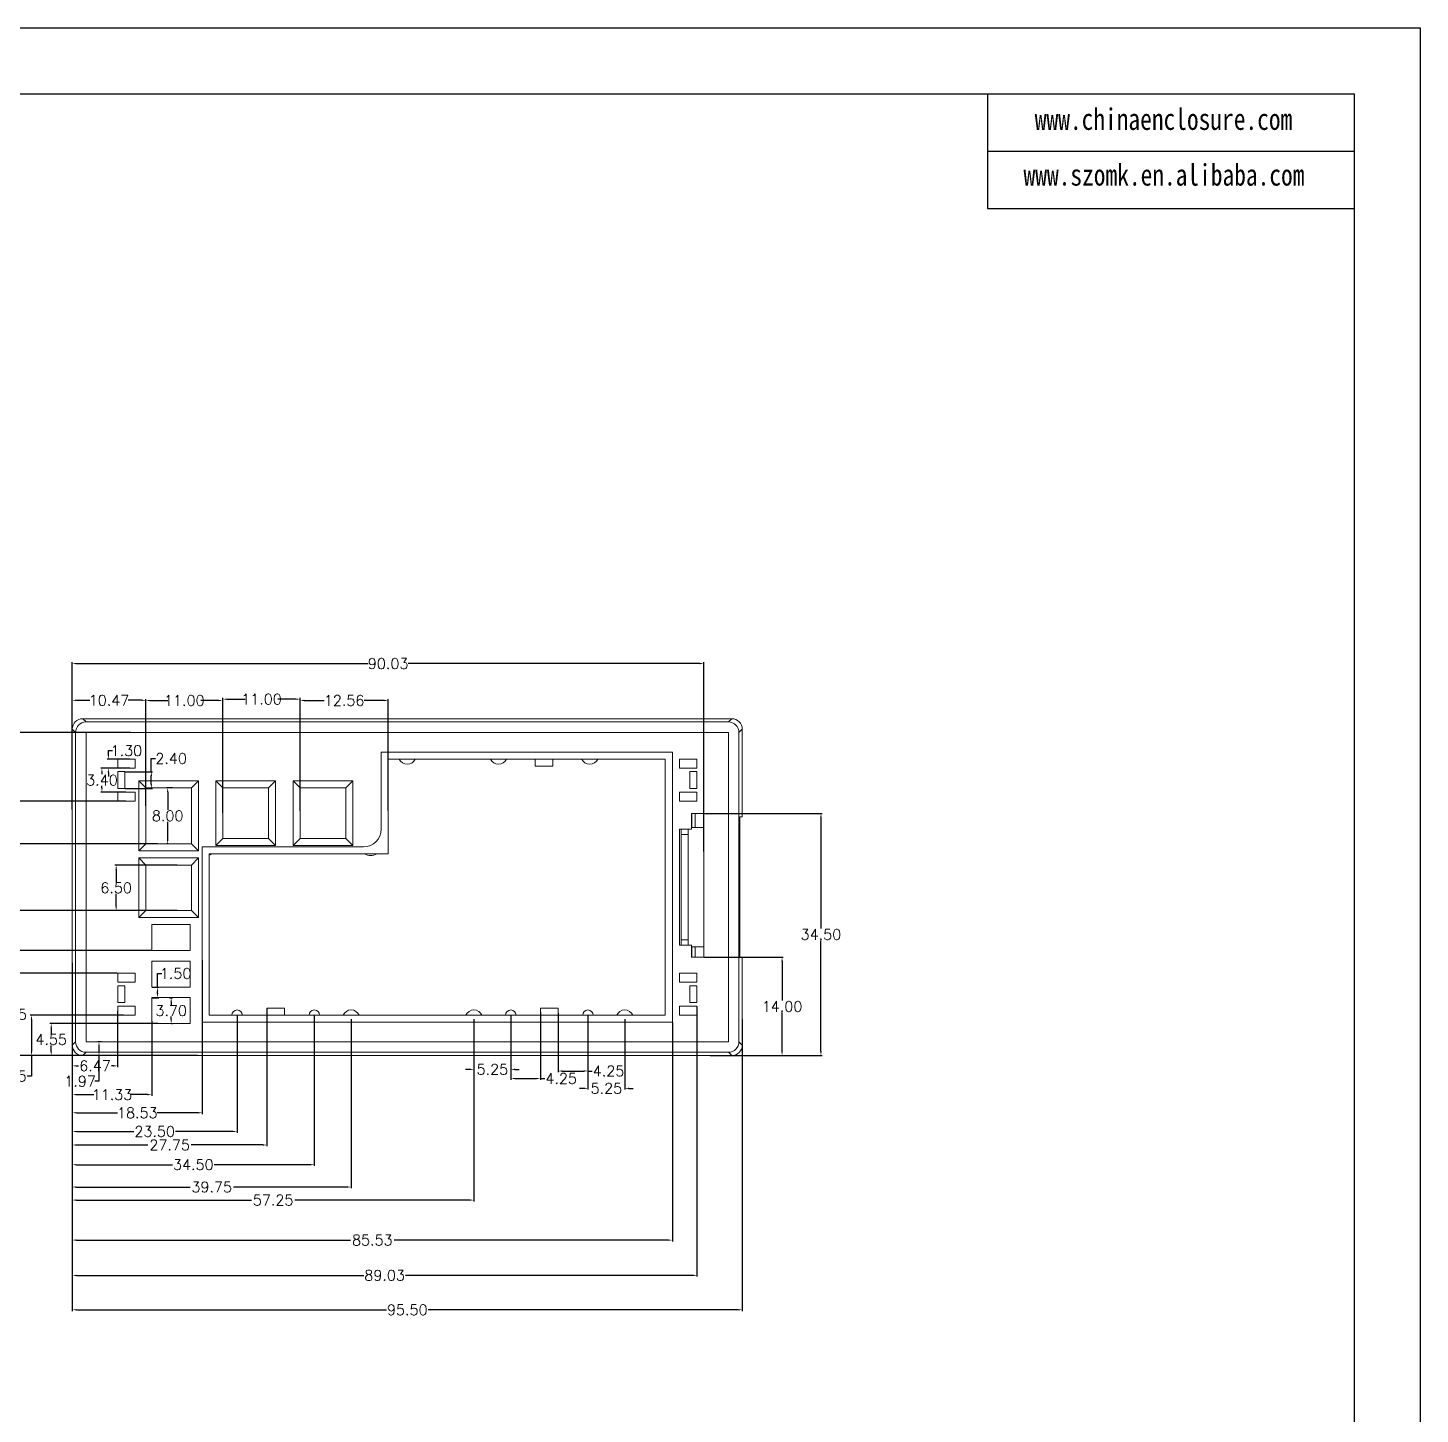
# Model space of a CAD drawing. Header units: inches. Extents: x 1113 to 3281, y 573 to 1166.
# Drawn here: x 3082.8 to 3281.2, y 770.5 to 968 of the extents above; entities that cross this region are included whole.
import ezdxf

# ---------------------------------------------------------------- set-up
doc = ezdxf.new("R2010")
doc.units = ezdxf.units.IN
doc.layers.add('文字', color=81, linetype='Continuous')
doc.styles.get("Standard").update_dxf_attribs({"font": 'txt', "bigfont": 'gbcbig.shx'})
doc.styles.add('宋体', font='', dxfattribs={"width": 0.8, "height": 3.5})
doc.styles.get('宋体').set_extended_font_data('SimSun')
doc.dimstyles.new('2', dxfattribs={"dimtxt": 1.5, "dimasz": 0.6, "dimexe": 0.18, "dimexo": 0.0625, "dimgap": 0.09, "dimtad": 0, "dimtih": 1, "dimtoh": 1, "dimzin": 0, "dimdsep": 46, "dimtxsty": 'Standard', "dimcen": 0, "dimadec": 0, "dimazin": 2, "dimtfac": 1, "dimtofl": 0, "dimtmove": 0, "dimatfit": 3, "dimfxl": 0, "dimtolj": 1, "dimtzin": 0, "dimarcsym": 0})

# ---------------------------------------------------------------- blocks, each defined once
blk = doc.blocks.new('*D428')
at = {"color": 0, "lineweight": -2, "transparency": 16777216}
for p, q in [((3101.33, 826.12), (3085.94, 826.12)), ((3086.12, 825.52), (3086.12, 824.69)), ((3094.58, 821.57), (3085.94, 821.57)), ((3086.12, 822.17), (3086.12, 823.01))]:
    blk.add_line(p, q, dxfattribs=at)
at = {"color": 0, "transparency": 16777216}
for points in [[(3086.02, 825.52), (3086.22, 825.52), (3086.12, 826.12)], [(3086.02, 822.17), (3086.22, 822.17), (3086.12, 821.57)]]:
    blk.add_solid(points, dxfattribs=at)
at = {"layer": 'Defpoints', "color": 0, "transparency": 16777216}
for p in [(3086.12, 826.12), (3101.39, 826.12), (3094.65, 821.57)]:
    blk.add_point(p, dxfattribs=at)
at = {"color": 0, "transparency": 16777216, "insert": (3086.12, 823.85), "char_height": 1.5, "attachment_point": 5}
blk.add_mtext('\\A1;4.55', dxfattribs=at)
blk = doc.blocks.new('*D429')
at = {"color": 0, "lineweight": -2, "transparency": 16777216}
for p, q in [((3096.43, 827.32), (3083.13, 827.32)), ((3083.31, 826.72), (3083.31, 822.17)), ((3098.37, 821.57), (3083.13, 821.57)), ((3083.31, 821.57), (3083.31, 818.63)), ((3083.31, 818.63), (3082.71, 818.63))]:
    blk.add_line(p, q, dxfattribs=at)
at = {"color": 0, "transparency": 16777216}
for points in [[(3083.21, 826.72), (3083.41, 826.72), (3083.31, 827.32)], [(3083.21, 822.17), (3083.41, 822.17), (3083.31, 821.57)]]:
    blk.add_solid(points, dxfattribs=at)
at = {"layer": 'Defpoints', "color": 0, "transparency": 16777216}
for p in [(3096.49, 827.32), (3083.31, 821.57), (3098.44, 821.57)]:
    blk.add_point(p, dxfattribs=at)
at = {"color": 0, "transparency": 16777216, "insert": (3080.37, 818.63), "char_height": 1.5, "attachment_point": 5}
blk.add_mtext('\\A1;5.75', dxfattribs=at)
blk = doc.blocks.new('*D430')
at = {"color": 0, "lineweight": -2, "transparency": 16777216}
for p, q in [((3095.53, 833.32), (3079.58, 833.32)), ((3079.76, 832.72), (3079.76, 828.29)), ((3079.76, 822.17), (3079.76, 826.61)), ((3101.67, 821.57), (3079.58, 821.57))]:
    blk.add_line(p, q, dxfattribs=at)
at = {"color": 0, "transparency": 16777216}
for points in [[(3079.66, 832.72), (3079.86, 832.72), (3079.76, 833.32)], [(3079.66, 822.17), (3079.86, 822.17), (3079.76, 821.57)]]:
    blk.add_solid(points, dxfattribs=at)
at = {"layer": 'Defpoints', "color": 0, "transparency": 16777216}
for p in [(3079.76, 833.32), (3095.59, 833.32), (3101.73, 821.57)]:
    blk.add_point(p, dxfattribs=at)
at = {"color": 0, "transparency": 16777216, "insert": (3079.76, 827.45), "char_height": 1.5, "attachment_point": 5}
blk.add_mtext('\\A1;11.75', dxfattribs=at)
blk = doc.blocks.new('*D431')
at = {"color": 0, "lineweight": -2, "transparency": 16777216}
for p, q in [((3103, 829.82), (3103.4, 829.82)), ((3103.22, 829.22), (3103.22, 828.81)), ((3103.22, 826.72), (3103.22, 827.13)), ((3103.26, 826.12), (3103.4, 826.12))]:
    blk.add_line(p, q, dxfattribs=at)
at = {"color": 0, "transparency": 16777216}
for points in [[(3103.12, 829.22), (3103.32, 829.22), (3103.22, 829.82)], [(3103.12, 826.72), (3103.32, 826.72), (3103.22, 826.12)]]:
    blk.add_solid(points, dxfattribs=at)
at = {"layer": 'Defpoints', "color": 0, "transparency": 16777216}
for p in [(3102.94, 829.82), (3103.2, 826.12), (3103.22, 826.12)]:
    blk.add_point(p, dxfattribs=at)
at = {"color": 0, "transparency": 16777216, "insert": (3103.22, 827.97), "char_height": 1.5, "attachment_point": 5}
blk.add_mtext('\\A1;3.70', dxfattribs=at)
blk = doc.blocks.new('*D432')
at = {"color": 0, "lineweight": -2, "transparency": 16777216}
for p, q in [((3101.28, 831.32), (3101.28, 833.27)), ((3101.28, 833.27), (3101.88, 833.27)), ((3100.51, 831.32), (3101.46, 831.32)), ((3100.51, 829.82), (3101.46, 829.82)), ((3101.28, 830.42), (3101.28, 830.72))]:
    blk.add_line(p, q, dxfattribs=at)
at = {"color": 0, "transparency": 16777216}
for points in [[(3101.18, 830.72), (3101.38, 830.72), (3101.28, 831.32)], [(3101.18, 830.42), (3101.38, 830.42), (3101.28, 829.82)]]:
    blk.add_solid(points, dxfattribs=at)
at = {"layer": 'Defpoints', "color": 0, "transparency": 16777216}
for p in [(3100.45, 831.32), (3100.45, 829.82), (3101.28, 831.32)]:
    blk.add_point(p, dxfattribs=at)
at = {"color": 0, "transparency": 16777216, "insert": (3103.85, 833.27), "char_height": 1.5, "attachment_point": 5}
blk.add_mtext('\\A1;1.50', dxfattribs=at)
blk = doc.blocks.new('*D433')
at = {"color": 0, "lineweight": -2, "transparency": 16777216}
for p, q in [((3100.39, 836.52), (3076.09, 836.52)), ((3076.27, 835.92), (3076.27, 831.29)), ((3076.27, 822.17), (3076.27, 829.61)), ((3103.05, 821.57), (3076.09, 821.57))]:
    blk.add_line(p, q, dxfattribs=at)
at = {"color": 0, "transparency": 16777216}
for points in [[(3076.17, 835.92), (3076.37, 835.92), (3076.27, 836.52)], [(3076.17, 822.17), (3076.37, 822.17), (3076.27, 821.57)]]:
    blk.add_solid(points, dxfattribs=at)
at = {"layer": 'Defpoints', "color": 0, "transparency": 16777216}
for p in [(3076.27, 836.52), (3100.45, 836.52), (3103.11, 821.57)]:
    blk.add_point(p, dxfattribs=at)
at = {"color": 0, "transparency": 16777216, "insert": (3076.27, 830.45), "char_height": 1.5, "attachment_point": 5}
blk.add_mtext('\\A1;14.95', dxfattribs=at)
blk = doc.blocks.new('*D434')
at = {"color": 0, "lineweight": -2, "transparency": 16777216}
for p, q in [((3102.78, 842.22), (3071.86, 842.22)), ((3072.04, 841.62), (3072.04, 834.5)), ((3072.04, 822.17), (3072.04, 832.82)), ((3105.21, 821.57), (3071.86, 821.57))]:
    blk.add_line(p, q, dxfattribs=at)
at = {"color": 0, "transparency": 16777216}
for points in [[(3071.94, 841.62), (3072.14, 841.62), (3072.04, 842.22)], [(3071.94, 822.17), (3072.14, 822.17), (3072.04, 821.57)]]:
    blk.add_solid(points, dxfattribs=at)
at = {"layer": 'Defpoints', "color": 0, "transparency": 16777216}
for p in [(3072.04, 842.22), (3102.84, 842.22), (3105.27, 821.57)]:
    blk.add_point(p, dxfattribs=at)
at = {"color": 0, "transparency": 16777216, "insert": (3072.04, 833.66), "char_height": 1.5, "attachment_point": 5}
blk.add_mtext('\\A1;20.65', dxfattribs=at)
blk = doc.blocks.new('*D435')
at = {"color": 0, "lineweight": -2, "transparency": 16777216}
for p, q in [((3101.28, 851.72), (3065.87, 851.72)), ((3066.05, 851.12), (3066.05, 837.49)), ((3066.05, 822.17), (3066.05, 835.81)), ((3106.95, 821.57), (3065.87, 821.57))]:
    blk.add_line(p, q, dxfattribs=at)
at = {"color": 0, "transparency": 16777216}
for points in [[(3065.95, 851.12), (3066.15, 851.12), (3066.05, 851.72)], [(3065.95, 822.17), (3066.15, 822.17), (3066.05, 821.57)]]:
    blk.add_solid(points, dxfattribs=at)
at = {"layer": 'Defpoints', "color": 0, "transparency": 16777216}
for p in [(3066.05, 851.72), (3101.34, 851.72), (3107.02, 821.57)]:
    blk.add_point(p, dxfattribs=at)
at = {"color": 0, "transparency": 16777216, "insert": (3066.05, 836.65), "char_height": 1.5, "attachment_point": 5}
blk.add_mtext('\\A1;30.15', dxfattribs=at)
blk = doc.blocks.new('*D436')
at = {"color": 0, "lineweight": -2, "transparency": 16777216}
for p, q in [((3104.08, 848.72), (3095.2, 848.72)), ((3095.38, 848.12), (3095.38, 846.31)), ((3095.38, 842.82), (3095.38, 844.63)), ((3104.08, 842.22), (3095.2, 842.22))]:
    blk.add_line(p, q, dxfattribs=at)
at = {"color": 0, "transparency": 16777216}
for points in [[(3095.28, 848.12), (3095.48, 848.12), (3095.38, 848.72)], [(3095.28, 842.82), (3095.48, 842.82), (3095.38, 842.22)]]:
    blk.add_solid(points, dxfattribs=at)
at = {"layer": 'Defpoints', "color": 0, "transparency": 16777216}
for p in [(3095.38, 848.72), (3104.14, 848.72), (3104.14, 842.22)]:
    blk.add_point(p, dxfattribs=at)
at = {"color": 0, "transparency": 16777216, "insert": (3095.38, 845.47), "char_height": 1.5, "attachment_point": 5}
blk.add_mtext('\\A1;6.50', dxfattribs=at)
blk = doc.blocks.new('*D437')
at = {"color": 0, "lineweight": -2, "transparency": 16777216}
for p, q in [((3103.43, 859.72), (3102.54, 859.72)), ((3102.72, 859.12), (3102.72, 856.56)), ((3102.72, 852.32), (3102.72, 854.88)), ((3102.78, 851.72), (3102.54, 851.72))]:
    blk.add_line(p, q, dxfattribs=at)
at = {"color": 0, "transparency": 16777216}
for points in [[(3102.62, 859.12), (3102.82, 859.12), (3102.72, 859.72)], [(3102.62, 852.32), (3102.82, 852.32), (3102.72, 851.72)]]:
    blk.add_solid(points, dxfattribs=at)
at = {"layer": 'Defpoints', "color": 0, "transparency": 16777216}
for p in [(3102.72, 859.72), (3103.49, 859.72), (3102.84, 851.72)]:
    blk.add_point(p, dxfattribs=at)
at = {"color": 0, "transparency": 16777216, "insert": (3102.72, 855.72), "char_height": 1.5, "attachment_point": 5}
blk.add_mtext('\\A1;8.00', dxfattribs=at)
blk = doc.blocks.new('*D438')
at = {"color": 0, "lineweight": -2, "transparency": 16777216}
for p, q in [((3096.78, 857.82), (3057.76, 857.82)), ((3057.94, 857.22), (3057.94, 840.54)), ((3057.94, 822.17), (3057.94, 838.86)), ((3098.37, 821.57), (3057.76, 821.57))]:
    blk.add_line(p, q, dxfattribs=at)
at = {"color": 0, "transparency": 16777216}
for points in [[(3057.84, 857.22), (3058.04, 857.22), (3057.94, 857.82)], [(3057.84, 822.17), (3058.04, 822.17), (3057.94, 821.57)]]:
    blk.add_solid(points, dxfattribs=at)
at = {"layer": 'Defpoints', "color": 0, "transparency": 16777216}
for p in [(3096.84, 857.82), (3057.94, 821.57), (3098.44, 821.57)]:
    blk.add_point(p, dxfattribs=at)
at = {"color": 0, "transparency": 16777216, "insert": (3057.94, 839.7), "char_height": 1.5, "attachment_point": 5}
blk.add_mtext('\\A1;36.25', dxfattribs=at)
blk = doc.blocks.new('*D439')
at = {"color": 0, "lineweight": -2, "transparency": 16777216}
for p, q in [((3097.31, 863.82), (3094.09, 863.82)), ((3094.27, 864.42), (3094.27, 865.02)), ((3094.27, 865.02), (3094.87, 865.02)), ((3097.31, 862.52), (3094.09, 862.52)), ((3094.27, 861.92), (3094.27, 861.32))]:
    blk.add_line(p, q, dxfattribs=at)
at = {"color": 0, "transparency": 16777216}
for points in [[(3094.17, 864.42), (3094.37, 864.42), (3094.27, 863.82)], [(3094.17, 861.92), (3094.37, 861.92), (3094.27, 862.52)]]:
    blk.add_solid(points, dxfattribs=at)
at = {"layer": 'Defpoints', "color": 0, "transparency": 16777216}
for p in [(3094.27, 863.82), (3097.37, 863.82), (3097.37, 862.52)]:
    blk.add_point(p, dxfattribs=at)
at = {"color": 0, "transparency": 16777216, "insert": (3096.84, 865.02), "char_height": 1.5, "attachment_point": 5}
blk.add_mtext('\\A1;1.30', dxfattribs=at)
blk = doc.blocks.new('*D440')
at = {"color": 0, "lineweight": -2, "transparency": 16777216}
for p, q in [((3096.78, 862.52), (3093.17, 862.52)), ((3093.35, 861.92), (3093.35, 861.66)), ((3093.35, 859.72), (3093.35, 859.98)), ((3096.78, 859.12), (3093.17, 859.12))]:
    blk.add_line(p, q, dxfattribs=at)
at = {"color": 0, "transparency": 16777216}
for points in [[(3093.25, 861.92), (3093.45, 861.92), (3093.35, 862.52)], [(3093.25, 859.72), (3093.45, 859.72), (3093.35, 859.12)]]:
    blk.add_solid(points, dxfattribs=at)
at = {"layer": 'Defpoints', "color": 0, "transparency": 16777216}
for p in [(3096.84, 862.52), (3093.35, 859.12), (3096.84, 859.12)]:
    blk.add_point(p, dxfattribs=at)
at = {"color": 0, "transparency": 16777216, "insert": (3093.35, 860.82), "char_height": 1.5, "attachment_point": 5}
blk.add_mtext('\\A1;3.40', dxfattribs=at)
blk = doc.blocks.new('*D441')
at = {"color": 0, "lineweight": -2, "transparency": 16777216}
for p, q in [((3100.39, 862.02), (3100.39, 863.89)), ((3100.39, 863.89), (3100.99, 863.89)), ((3096.66, 862.02), (3100.57, 862.02)), ((3100.39, 860.22), (3100.39, 861.42)), ((3096.66, 859.62), (3100.57, 859.62))]:
    blk.add_line(p, q, dxfattribs=at)
at = {"color": 0, "transparency": 16777216}
for points in [[(3100.29, 861.42), (3100.49, 861.42), (3100.39, 862.02)], [(3100.29, 860.22), (3100.49, 860.22), (3100.39, 859.62)]]:
    blk.add_solid(points, dxfattribs=at)
at = {"layer": 'Defpoints', "color": 0, "transparency": 16777216}
for p in [(3096.59, 862.02), (3096.59, 859.62), (3100.39, 859.62)]:
    blk.add_point(p, dxfattribs=at)
at = {"color": 0, "transparency": 16777216, "insert": (3103.21, 863.89), "char_height": 1.5, "attachment_point": 5}
blk.add_mtext('\\A1;2.40', dxfattribs=at)
blk = doc.blocks.new('*D442')
at = {"color": 0, "lineweight": -2, "transparency": 16777216}
for p, q in [((3097.4, 867.6), (3052.31, 867.6)), ((3052.49, 867), (3052.49, 845.43)), ((3052.49, 822.17), (3052.49, 843.75)), ((3098.31, 821.57), (3052.31, 821.57))]:
    blk.add_line(p, q, dxfattribs=at)
at = {"color": 0, "transparency": 16777216}
for points in [[(3052.39, 867), (3052.59, 867), (3052.49, 867.6)], [(3052.39, 822.17), (3052.59, 822.17), (3052.49, 821.57)]]:
    blk.add_solid(points, dxfattribs=at)
at = {"layer": 'Defpoints', "color": 0, "transparency": 16777216}
for p in [(3052.49, 867.6), (3097.46, 867.6), (3098.37, 821.57)]:
    blk.add_point(p, dxfattribs=at)
at = {"color": 0, "transparency": 16777216, "insert": (3052.49, 844.59), "char_height": 1.5, "attachment_point": 5}
blk.add_mtext('\\A1;46.03', dxfattribs=at)
blk = doc.blocks.new('*D443')
at = {"color": 0, "lineweight": -2, "transparency": 16777216}
for p, q in [((3093.24, 823.54), (3092.75, 823.54)), ((3093.24, 821.57), (3092.75, 821.57)), ((3092.93, 822.94), (3092.93, 822.17)), ((3092.93, 821.57), (3092.93, 817.91)), ((3092.93, 817.91), (3092.33, 817.91))]:
    blk.add_line(p, q, dxfattribs=at)
at = {"color": 0, "transparency": 16777216}
for points in [[(3092.83, 822.94), (3093.03, 822.94), (3092.93, 823.54)], [(3092.83, 822.17), (3093.03, 822.17), (3092.93, 821.57)]]:
    blk.add_solid(points, dxfattribs=at)
at = {"layer": 'Defpoints', "color": 0, "transparency": 16777216}
for p in [(3092.93, 821.57), (3093.3, 823.54), (3093.3, 821.57)]:
    blk.add_point(p, dxfattribs=at)
at = {"color": 0, "transparency": 16777216, "insert": (3090.24, 817.91), "char_height": 1.5, "attachment_point": 5}
blk.add_mtext('\\A1;1.97', dxfattribs=at)
blk = doc.blocks.new('*D444')
at = {"color": 0, "lineweight": -2, "transparency": 16777216}
for p, q in [((3095.59, 827.91), (3095.59, 819.92)), ((3089.12, 824.51), (3089.12, 819.92)), ((3089.72, 820.1), (3090.02, 820.1)), ((3094.99, 820.1), (3094.7, 820.1))]:
    blk.add_line(p, q, dxfattribs=at)
at = {"color": 0, "transparency": 16777216}
for points in [[(3089.72, 820.2), (3089.72, 820), (3089.12, 820.1)], [(3094.99, 820.2), (3094.99, 820), (3095.59, 820.1)]]:
    blk.add_solid(points, dxfattribs=at)
at = {"layer": 'Defpoints', "color": 0, "transparency": 16777216}
for p in [(3095.59, 827.97), (3089.12, 824.57), (3095.59, 820.1)]:
    blk.add_point(p, dxfattribs=at)
at = {"color": 0, "transparency": 16777216, "insert": (3092.36, 820.1), "char_height": 1.5, "attachment_point": 5}
blk.add_mtext('\\A1;6.47', dxfattribs=at)
blk = doc.blocks.new('*D445')
at = {"color": 0, "lineweight": -2, "transparency": 16777216}
for p, q in [((3089.12, 829), (3089.12, 815.82)), ((3100.45, 826.47), (3100.45, 815.82)), ((3089.72, 816), (3092.2, 816)), ((3099.85, 816), (3097.38, 816))]:
    blk.add_line(p, q, dxfattribs=at)
at = {"color": 0, "transparency": 16777216}
for points in [[(3089.72, 816.1), (3089.72, 815.9), (3089.12, 816)], [(3099.85, 816.1), (3099.85, 815.9), (3100.45, 816)]]:
    blk.add_solid(points, dxfattribs=at)
at = {"layer": 'Defpoints', "color": 0, "transparency": 16777216}
for p in [(3089.12, 829.06), (3100.45, 826.53), (3100.45, 816)]:
    blk.add_point(p, dxfattribs=at)
at = {"color": 0, "transparency": 16777216, "insert": (3094.79, 816), "char_height": 1.5, "attachment_point": 5}
blk.add_mtext('\\A1;11.33', dxfattribs=at)
blk = doc.blocks.new('*D446')
at = {"color": 0, "lineweight": -2, "transparency": 16777216}
for p, q in [((3107.65, 835.15), (3107.65, 813.24)), ((3089.12, 830.69), (3089.12, 813.24)), ((3089.72, 813.42), (3095.55, 813.42)), ((3107.05, 813.42), (3101.23, 813.42))]:
    blk.add_line(p, q, dxfattribs=at)
at = {"color": 0, "transparency": 16777216}
for points in [[(3089.72, 813.52), (3089.72, 813.32), (3089.12, 813.42)], [(3107.05, 813.52), (3107.05, 813.32), (3107.65, 813.42)]]:
    blk.add_solid(points, dxfattribs=at)
at = {"layer": 'Defpoints', "color": 0, "transparency": 16777216}
for p in [(3107.65, 835.21), (3089.12, 830.75), (3107.65, 813.42)]:
    blk.add_point(p, dxfattribs=at)
at = {"color": 0, "transparency": 16777216, "insert": (3098.39, 813.42), "char_height": 1.5, "attachment_point": 5}
blk.add_mtext('\\A1;18.53', dxfattribs=at)
blk = doc.blocks.new('*D447')
at = {"color": 0, "lineweight": -2, "transparency": 16777216}
for p, q in [((3089.12, 830.07), (3089.12, 810.58)), ((3112.62, 827.26), (3112.62, 810.58)), ((3089.72, 810.76), (3097.91, 810.76)), ((3112.02, 810.76), (3103.84, 810.76))]:
    blk.add_line(p, q, dxfattribs=at)
at = {"color": 0, "transparency": 16777216}
for points in [[(3089.72, 810.86), (3089.72, 810.66), (3089.12, 810.76)], [(3112.02, 810.86), (3112.02, 810.66), (3112.62, 810.76)]]:
    blk.add_solid(points, dxfattribs=at)
at = {"layer": 'Defpoints', "color": 0, "transparency": 16777216}
for p in [(3089.12, 830.14), (3112.62, 827.32), (3112.62, 810.76)]:
    blk.add_point(p, dxfattribs=at)
at = {"color": 0, "transparency": 16777216, "insert": (3100.87, 810.76), "char_height": 1.5, "attachment_point": 5}
blk.add_mtext('\\A1;23.50', dxfattribs=at)
blk = doc.blocks.new('*D448')
at = {"color": 0, "lineweight": -2, "transparency": 16777216}
for p, q in [((3089.12, 829), (3089.12, 808.65)), ((3116.87, 828.26), (3116.87, 808.65)), ((3089.72, 808.83), (3099.91, 808.83)), ((3116.27, 808.83), (3106.09, 808.83))]:
    blk.add_line(p, q, dxfattribs=at)
at = {"color": 0, "transparency": 16777216}
for points in [[(3089.72, 808.93), (3089.72, 808.73), (3089.12, 808.83)], [(3116.27, 808.93), (3116.27, 808.73), (3116.87, 808.83)]]:
    blk.add_solid(points, dxfattribs=at)
at = {"layer": 'Defpoints', "color": 0, "transparency": 16777216}
for p in [(3089.12, 829.06), (3116.87, 828.32), (3089.12, 808.83)]:
    blk.add_point(p, dxfattribs=at)
at = {"color": 0, "transparency": 16777216, "insert": (3103, 808.83), "char_height": 1.5, "attachment_point": 5}
blk.add_mtext('\\A1;27.75', dxfattribs=at)
blk = doc.blocks.new('*D449')
at = {"color": 0, "lineweight": -2, "transparency": 16777216}
for p, q in [((3089.12, 828.94), (3089.12, 805.84)), ((3123.62, 827.26), (3123.62, 805.84)), ((3089.72, 806.02), (3103.41, 806.02)), ((3123.02, 806.02), (3109.34, 806.02))]:
    blk.add_line(p, q, dxfattribs=at)
at = {"color": 0, "transparency": 16777216}
for points in [[(3089.72, 806.12), (3089.72, 805.92), (3089.12, 806.02)], [(3123.02, 806.12), (3123.02, 805.92), (3123.62, 806.02)]]:
    blk.add_solid(points, dxfattribs=at)
at = {"layer": 'Defpoints', "color": 0, "transparency": 16777216}
for p in [(3089.12, 829), (3123.62, 827.32), (3089.12, 806.02)]:
    blk.add_point(p, dxfattribs=at)
at = {"color": 0, "transparency": 16777216, "insert": (3106.37, 806.02), "char_height": 1.5, "attachment_point": 5}
blk.add_mtext('\\A1;34.50', dxfattribs=at)
blk = doc.blocks.new('*D450')
at = {"color": 0, "lineweight": -2, "transparency": 16777216}
for p, q in [((3089.12, 830.07), (3089.12, 802.66)), ((3128.87, 826.76), (3128.87, 802.66)), ((3089.72, 802.84), (3105.91, 802.84)), ((3128.27, 802.84), (3112.09, 802.84))]:
    blk.add_line(p, q, dxfattribs=at)
at = {"color": 0, "transparency": 16777216}
for points in [[(3089.72, 802.94), (3089.72, 802.74), (3089.12, 802.84)], [(3128.27, 802.94), (3128.27, 802.74), (3128.87, 802.84)]]:
    blk.add_solid(points, dxfattribs=at)
at = {"layer": 'Defpoints', "color": 0, "transparency": 16777216}
for p in [(3089.12, 830.14), (3128.87, 826.82), (3089.12, 802.84)]:
    blk.add_point(p, dxfattribs=at)
at = {"color": 0, "transparency": 16777216, "insert": (3109, 802.84), "char_height": 1.5, "attachment_point": 5}
blk.add_mtext('\\A1;39.75', dxfattribs=at)
blk = doc.blocks.new('*D451')
at = {"color": 0, "lineweight": -2, "transparency": 16777216}
for p, q in [((3089.12, 830.07), (3089.12, 800.8)), ((3146.37, 826.76), (3146.37, 800.8)), ((3089.72, 800.98), (3114.66, 800.98)), ((3145.77, 800.98), (3120.84, 800.98))]:
    blk.add_line(p, q, dxfattribs=at)
at = {"color": 0, "transparency": 16777216}
for points in [[(3089.72, 801.08), (3089.72, 800.88), (3089.12, 800.98)], [(3145.77, 801.08), (3145.77, 800.88), (3146.37, 800.98)]]:
    blk.add_solid(points, dxfattribs=at)
at = {"layer": 'Defpoints', "color": 0, "transparency": 16777216}
for p in [(3089.12, 830.14), (3146.37, 826.82), (3089.12, 800.98)]:
    blk.add_point(p, dxfattribs=at)
at = {"color": 0, "transparency": 16777216, "insert": (3117.75, 800.98), "char_height": 1.5, "attachment_point": 5}
blk.add_mtext('\\A1;57.25', dxfattribs=at)
blk = doc.blocks.new('*D452')
at = {"color": 0, "lineweight": -2, "transparency": 16777216}
for p, q in [((3146.37, 826.76), (3146.37, 819.42)), ((3151.62, 827.26), (3151.62, 819.42)), ((3145.77, 819.6), (3145.17, 819.6)), ((3152.22, 819.6), (3152.82, 819.6))]:
    blk.add_line(p, q, dxfattribs=at)
at = {"color": 0, "transparency": 16777216}
for points in [[(3145.77, 819.7), (3145.77, 819.5), (3146.37, 819.6)], [(3152.22, 819.7), (3152.22, 819.5), (3151.62, 819.6)]]:
    blk.add_solid(points, dxfattribs=at)
at = {"layer": 'Defpoints', "color": 0, "transparency": 16777216}
for p in [(3146.37, 826.82), (3151.62, 827.32), (3151.62, 819.6)]:
    blk.add_point(p, dxfattribs=at)
at = {"color": 0, "transparency": 16777216, "insert": (3149, 819.6), "char_height": 1.5, "attachment_point": 5}
blk.add_mtext('\\A1;5.25', dxfattribs=at)
blk = doc.blocks.new('*D453')
at = {"color": 0, "lineweight": -2, "transparency": 16777216}
for p, q in [((3155.87, 827.76), (3155.87, 818.12)), ((3151.62, 827.26), (3151.62, 818.12)), ((3152.22, 818.3), (3155.27, 818.3)), ((3155.87, 818.3), (3156.47, 818.3))]:
    blk.add_line(p, q, dxfattribs=at)
at = {"color": 0, "transparency": 16777216}
for points in [[(3152.22, 818.4), (3152.22, 818.2), (3151.62, 818.3)], [(3155.27, 818.4), (3155.27, 818.2), (3155.87, 818.3)]]:
    blk.add_solid(points, dxfattribs=at)
at = {"layer": 'Defpoints', "color": 0, "transparency": 16777216}
for p in [(3155.87, 827.82), (3151.62, 827.32), (3155.87, 818.3)]:
    blk.add_point(p, dxfattribs=at)
at = {"color": 0, "transparency": 16777216, "insert": (3158.81, 818.3), "char_height": 1.5, "attachment_point": 5}
blk.add_mtext('\\A1;4.25', dxfattribs=at)
blk = doc.blocks.new('*D454')
at = {"color": 0, "lineweight": -2, "transparency": 16777216}
for p, q in [((3158.37, 827.63), (3158.37, 819.19)), ((3162.62, 827.26), (3162.62, 819.19)), ((3158.97, 819.37), (3162.02, 819.37)), ((3162.62, 819.37), (3163.22, 819.37))]:
    blk.add_line(p, q, dxfattribs=at)
at = {"color": 0, "transparency": 16777216}
for points in [[(3158.97, 819.47), (3158.97, 819.27), (3158.37, 819.37)], [(3162.02, 819.47), (3162.02, 819.27), (3162.62, 819.37)]]:
    blk.add_solid(points, dxfattribs=at)
at = {"layer": 'Defpoints', "color": 0, "transparency": 16777216}
for p in [(3158.37, 827.69), (3162.62, 827.32), (3162.62, 819.37)]:
    blk.add_point(p, dxfattribs=at)
at = {"color": 0, "transparency": 16777216, "insert": (3165.56, 819.37), "char_height": 1.5, "attachment_point": 5}
blk.add_mtext('\\A1;4.25', dxfattribs=at)
blk = doc.blocks.new('*D455')
at = {"color": 0, "lineweight": -2, "transparency": 16777216}
for p, q in [((3162.62, 827.26), (3162.62, 816.72)), ((3167.87, 826.76), (3167.87, 816.72)), ((3162.02, 816.9), (3161.42, 816.9)), ((3168.47, 816.9), (3169.07, 816.9))]:
    blk.add_line(p, q, dxfattribs=at)
at = {"color": 0, "transparency": 16777216}
for points in [[(3162.02, 817), (3162.02, 816.8), (3162.62, 816.9)], [(3168.47, 817), (3168.47, 816.8), (3167.87, 816.9)]]:
    blk.add_solid(points, dxfattribs=at)
at = {"layer": 'Defpoints', "color": 0, "transparency": 16777216}
for p in [(3162.62, 827.32), (3167.87, 826.82), (3167.87, 816.9)]:
    blk.add_point(p, dxfattribs=at)
at = {"color": 0, "transparency": 16777216, "insert": (3165.25, 816.9), "char_height": 1.5, "attachment_point": 5}
blk.add_mtext('\\A1;5.25', dxfattribs=at)
blk = doc.blocks.new('*D456')
at = {"color": 0, "lineweight": -2, "transparency": 16777216}
for p, q in [((3089.12, 830.01), (3089.12, 795.1)), ((3174.65, 826.26), (3174.65, 795.1)), ((3089.72, 795.28), (3128.8, 795.28)), ((3174.05, 795.28), (3134.98, 795.28))]:
    blk.add_line(p, q, dxfattribs=at)
at = {"color": 0, "transparency": 16777216}
for points in [[(3089.72, 795.38), (3089.72, 795.18), (3089.12, 795.28)], [(3174.05, 795.38), (3174.05, 795.18), (3174.65, 795.28)]]:
    blk.add_solid(points, dxfattribs=at)
at = {"layer": 'Defpoints', "color": 0, "transparency": 16777216}
for p in [(3089.12, 830.07), (3174.65, 826.32), (3089.12, 795.28)]:
    blk.add_point(p, dxfattribs=at)
at = {"color": 0, "transparency": 16777216, "insert": (3131.89, 795.28), "char_height": 1.5, "attachment_point": 5}
blk.add_mtext('\\A1;85.53', dxfattribs=at)
blk = doc.blocks.new('*D457')
at = {"color": 0, "lineweight": -2, "transparency": 16777216}
for p, q in [((3089.12, 829.95), (3089.12, 790.07)), ((3178.15, 828.56), (3178.15, 790.07)), ((3089.72, 790.25), (3130.67, 790.25)), ((3177.55, 790.25), (3136.6, 790.25))]:
    blk.add_line(p, q, dxfattribs=at)
at = {"color": 0, "transparency": 16777216}
for points in [[(3089.72, 790.35), (3089.72, 790.15), (3089.12, 790.25)], [(3177.55, 790.35), (3177.55, 790.15), (3178.15, 790.25)]]:
    blk.add_solid(points, dxfattribs=at)
at = {"layer": 'Defpoints', "color": 0, "transparency": 16777216}
for p in [(3089.12, 830.01), (3178.15, 828.62), (3089.12, 790.25)]:
    blk.add_point(p, dxfattribs=at)
at = {"color": 0, "transparency": 16777216, "insert": (3133.64, 790.25), "char_height": 1.5, "attachment_point": 5}
blk.add_mtext('\\A1;89.03', dxfattribs=at)
blk = doc.blocks.new('*D458')
at = {"color": 0, "lineweight": -2, "transparency": 16777216}
for p, q in [((3089.12, 834.8), (3089.12, 785.17)), ((3184.62, 826.69), (3184.62, 785.17)), ((3089.72, 785.35), (3133.91, 785.35)), ((3184.02, 785.35), (3139.84, 785.35))]:
    blk.add_line(p, q, dxfattribs=at)
at = {"color": 0, "transparency": 16777216}
for points in [[(3089.72, 785.45), (3089.72, 785.25), (3089.12, 785.35)], [(3184.02, 785.45), (3184.02, 785.25), (3184.62, 785.35)]]:
    blk.add_solid(points, dxfattribs=at)
at = {"layer": 'Defpoints', "color": 0, "transparency": 16777216}
for p in [(3089.12, 834.86), (3184.62, 826.75), (3089.12, 785.35)]:
    blk.add_point(p, dxfattribs=at)
at = {"color": 0, "transparency": 16777216, "insert": (3136.87, 785.35), "char_height": 1.5, "attachment_point": 5}
blk.add_mtext('\\A1;95.50', dxfattribs=at)
blk = doc.blocks.new('*D459')
at = {"color": 0, "lineweight": -2, "transparency": 16777216}
for p, q in [((3089.12, 860.23), (3089.12, 872.37)), ((3089.72, 872.19), (3091.64, 872.19)), ((3098.99, 872.19), (3097.07, 872.19)), ((3099.59, 857.83), (3099.59, 872.37))]:
    blk.add_line(p, q, dxfattribs=at)
at = {"color": 0, "transparency": 16777216}
for points in [[(3089.72, 872.29), (3089.72, 872.09), (3089.12, 872.19)], [(3098.99, 872.29), (3098.99, 872.09), (3099.59, 872.19)]]:
    blk.add_solid(points, dxfattribs=at)
at = {"layer": 'Defpoints', "color": 0, "transparency": 16777216}
for p in [(3099.59, 872.19), (3089.12, 860.16), (3099.59, 857.77)]:
    blk.add_point(p, dxfattribs=at)
at = {"color": 0, "transparency": 16777216, "insert": (3094.36, 872.19), "char_height": 1.5, "attachment_point": 5}
blk.add_mtext('\\A1;10.47', dxfattribs=at)
blk = doc.blocks.new('*D460')
at = {"color": 0, "lineweight": -2, "transparency": 16777216}
for p, q in [((3099.59, 857.15), (3099.59, 872.34)), ((3100.19, 872.16), (3102.75, 872.16)), ((3109.99, 872.16), (3107.43, 872.16)), ((3110.59, 856.71), (3110.59, 872.34))]:
    blk.add_line(p, q, dxfattribs=at)
at = {"color": 0, "transparency": 16777216}
for points in [[(3100.19, 872.26), (3100.19, 872.06), (3099.59, 872.16)], [(3109.99, 872.26), (3109.99, 872.06), (3110.59, 872.16)]]:
    blk.add_solid(points, dxfattribs=at)
at = {"layer": 'Defpoints', "color": 0, "transparency": 16777216}
for p in [(3110.59, 872.16), (3099.59, 857.09), (3110.59, 856.65)]:
    blk.add_point(p, dxfattribs=at)
at = {"color": 0, "transparency": 16777216, "insert": (3105.09, 872.16), "char_height": 1.5, "attachment_point": 5}
blk.add_mtext('\\A1;11.00', dxfattribs=at)
blk = doc.blocks.new('*D461')
at = {"color": 0, "lineweight": -2, "transparency": 16777216}
for p, q in [((3110.59, 856.18), (3110.59, 872.53)), ((3111.19, 872.35), (3113.75, 872.35)), ((3120.99, 872.35), (3118.43, 872.35)), ((3121.59, 856.45), (3121.59, 872.53))]:
    blk.add_line(p, q, dxfattribs=at)
at = {"color": 0, "transparency": 16777216}
for points in [[(3111.19, 872.45), (3111.19, 872.25), (3110.59, 872.35)], [(3120.99, 872.45), (3120.99, 872.25), (3121.59, 872.35)]]:
    blk.add_solid(points, dxfattribs=at)
at = {"layer": 'Defpoints', "color": 0, "transparency": 16777216}
for p in [(3121.59, 872.35), (3110.59, 856.12), (3121.59, 856.38)]:
    blk.add_point(p, dxfattribs=at)
at = {"color": 0, "transparency": 16777216, "insert": (3116.09, 872.35), "char_height": 1.5, "attachment_point": 5}
blk.add_mtext('\\A1;11.00', dxfattribs=at)
blk = doc.blocks.new('*D462')
at = {"color": 0, "lineweight": -2, "transparency": 16777216}
for p, q in [((3121.59, 856.51), (3121.59, 872.35)), ((3122.19, 872.17), (3125.03, 872.17)), ((3133.55, 872.17), (3130.71, 872.17)), ((3134.15, 856.51), (3134.15, 872.35))]:
    blk.add_line(p, q, dxfattribs=at)
at = {"color": 0, "transparency": 16777216}
for points in [[(3122.19, 872.27), (3122.19, 872.07), (3121.59, 872.17)], [(3133.55, 872.27), (3133.55, 872.07), (3134.15, 872.17)]]:
    blk.add_solid(points, dxfattribs=at)
at = {"layer": 'Defpoints', "color": 0, "transparency": 16777216}
for p in [(3134.15, 872.17), (3121.59, 856.45), (3134.15, 856.45)]:
    blk.add_point(p, dxfattribs=at)
at = {"color": 0, "transparency": 16777216, "insert": (3127.87, 872.17), "char_height": 1.5, "attachment_point": 5}
blk.add_mtext('\\A1;12.56', dxfattribs=at)
blk = doc.blocks.new('*D463')
at = {"color": 0, "lineweight": -2, "transparency": 16777216}
for p, q in [((3089.12, 856.64), (3089.12, 877.6)), ((3089.72, 877.42), (3131.3, 877.42)), ((3178.55, 877.42), (3136.98, 877.42)), ((3179.15, 850.65), (3179.15, 877.6))]:
    blk.add_line(p, q, dxfattribs=at)
at = {"color": 0, "transparency": 16777216}
for points in [[(3089.72, 877.52), (3089.72, 877.32), (3089.12, 877.42)], [(3178.55, 877.52), (3178.55, 877.32), (3179.15, 877.42)]]:
    blk.add_solid(points, dxfattribs=at)
at = {"layer": 'Defpoints', "color": 0, "transparency": 16777216}
for p in [(3089.12, 877.42), (3089.12, 856.58), (3179.15, 850.59)]:
    blk.add_point(p, dxfattribs=at)
at = {"color": 0, "transparency": 16777216, "insert": (3134.14, 877.42), "char_height": 1.5, "attachment_point": 5}
blk.add_mtext('\\A1;90.03', dxfattribs=at)
blk = doc.blocks.new('*D464')
at = {"color": 0, "lineweight": -2, "transparency": 16777216}
for p, q in [((3179.21, 835.57), (3190.47, 835.57)), ((3190.29, 834.97), (3190.29, 829.41)), ((3190.29, 822.17), (3190.29, 827.73)), ((3180.71, 821.57), (3190.47, 821.57))]:
    blk.add_line(p, q, dxfattribs=at)
at = {"color": 0, "transparency": 16777216}
for points in [[(3190.19, 834.97), (3190.39, 834.97), (3190.29, 835.57)], [(3190.19, 822.17), (3190.39, 822.17), (3190.29, 821.57)]]:
    blk.add_solid(points, dxfattribs=at)
at = {"layer": 'Defpoints', "color": 0, "transparency": 16777216}
for p in [(3179.15, 835.57), (3190.29, 835.57), (3180.64, 821.57)]:
    blk.add_point(p, dxfattribs=at)
at = {"color": 0, "transparency": 16777216, "insert": (3190.29, 828.57), "char_height": 1.5, "attachment_point": 5}
blk.add_mtext('\\A1;14.00', dxfattribs=at)
blk = doc.blocks.new('*D465')
at = {"color": 0, "lineweight": -2, "transparency": 16777216}
for p, q in [((3179.21, 856.07), (3196.01, 856.07)), ((3195.83, 855.47), (3195.83, 839.66)), ((3195.83, 822.17), (3195.83, 837.98)), ((3180.04, 821.57), (3196.01, 821.57))]:
    blk.add_line(p, q, dxfattribs=at)
at = {"color": 0, "transparency": 16777216}
for points in [[(3195.73, 855.47), (3195.93, 855.47), (3195.83, 856.07)], [(3195.73, 822.17), (3195.93, 822.17), (3195.83, 821.57)]]:
    blk.add_solid(points, dxfattribs=at)
at = {"layer": 'Defpoints', "color": 0, "transparency": 16777216}
for p in [(3179.15, 856.07), (3195.83, 856.07), (3179.98, 821.57)]:
    blk.add_point(p, dxfattribs=at)
at = {"color": 0, "transparency": 16777216, "insert": (3195.83, 838.82), "char_height": 1.5, "attachment_point": 5}
blk.add_mtext('\\A1;34.50', dxfattribs=at)

msp = doc.modelspace()

# ---------------------------------------------------------------- linework, layer by layer
for p, q in [((2722.529, 968.002), (3281.237, 968.002)), ((3281.237, 968.002), (3281.237, 572.957)), ((2736.986, 958.597), (3271.831, 958.597)), ((3219.576, 958.597), (3219.576, 942.267)), ((3271.831, 958.597), (3271.831, 582.363)), ((3219.576, 950.432), (3271.831, 950.432)), ((3219.576, 942.267), (3271.831, 942.267))]:
    msp.add_line(p, q)
at = {"color": 7, "linetype": 'Continuous', "lineweight": 15}
for p, q in [((3090.619, 869.572), (3091.091, 869.1)), ((3090.619, 869.572), (3183.123, 869.572)), ((3182.652, 869.1), (3183.123, 869.572)), ((3089.121, 823.07), (3089.121, 868.074)), ((3089.593, 867.602), (3089.121, 868.074)), ((3089.593, 823.541), (3089.593, 867.602)), ((3091.091, 869.1), (3182.652, 869.1)), ((3091.093, 867.6), (3091.093, 823.543)), ((3182.65, 867.6), (3091.093, 867.6)), ((3182.65, 823.543), (3182.65, 867.6)), ((3184.621, 868.074), (3184.15, 867.602)), ((3184.15, 867.602), (3184.15, 823.541)), ((3184.621, 868.074), (3184.621, 855.572)), ((3095.593, 862.522), (3095.593, 863.822)), ((3095.593, 863.822), (3098.093, 863.822)), ((3098.093, 863.822), (3098.093, 862.522)), ((3174.65, 864.822), (3133.15, 864.822)), ((3133.15, 864.822), (3133.15, 853.822)), ((3134.15, 863.822), (3173.65, 863.822)), ((3134.15, 850.322), (3134.15, 863.822)), ((3155.121, 862.822), (3155.121, 863.822)), ((3157.621, 862.822), (3157.621, 863.822)), ((3173.65, 863.822), (3173.65, 827.322)), ((3174.65, 826.322), (3174.65, 864.822)), ((3178.15, 863.822), (3175.65, 863.822)), ((3175.65, 863.822), (3175.65, 862.522)), ((3178.15, 862.522), (3178.15, 863.822)), ((3098.093, 862.522), (3095.593, 862.522)), ((3095.593, 862.022), (3096.593, 862.022)), ((3095.593, 859.622), (3095.593, 862.022)), ((3096.593, 862.022), (3096.593, 859.622)), ((3157.621, 862.822), (3155.121, 862.822)), ((3175.65, 862.522), (3178.15, 862.522)), ((3178.15, 862.022), (3177.15, 862.022)), ((3177.15, 862.022), (3177.15, 859.622)), ((3178.15, 859.622), (3178.15, 862.022)), ((3096.593, 859.622), (3095.593, 859.622)), ((3098.593, 860.722), (3107.093, 860.722)), ((3098.593, 850.722), (3098.593, 860.722)), ((3099.593, 859.722), (3098.593, 860.722)), ((3106.093, 859.722), (3099.593, 859.722)), ((3099.593, 859.722), (3099.593, 851.722)), ((3106.093, 859.722), (3107.093, 860.722)), ((3106.093, 851.722), (3106.093, 859.722)), ((3107.093, 860.722), (3107.093, 850.722)), ((3109.593, 860.722), (3118.093, 860.722)), ((3109.593, 851.522), (3109.593, 860.722)), ((3110.593, 859.722), (3109.593, 860.722)), ((3110.593, 859.722), (3110.593, 852.522)), ((3117.093, 859.722), (3110.593, 859.722)), ((3118.093, 860.722), (3117.093, 859.722)), ((3117.093, 852.522), (3117.093, 859.722)), ((3118.093, 860.722), (3118.093, 851.522)), ((3120.593, 851.522), (3120.593, 860.722)), ((3120.593, 860.722), (3129.093, 860.722)), ((3120.593, 860.722), (3121.593, 859.722)), ((3121.593, 859.722), (3121.593, 852.522)), ((3128.093, 859.722), (3121.593, 859.722)), ((3129.093, 860.722), (3128.093, 859.722)), ((3128.093, 852.522), (3128.093, 859.722)), ((3129.093, 860.722), (3129.093, 851.522)), ((3177.15, 859.622), (3178.15, 859.622)), ((3095.593, 857.822), (3095.593, 859.122)), ((3095.593, 859.122), (3098.093, 859.122)), ((3098.093, 857.822), (3095.593, 857.822)), ((3098.093, 859.122), (3098.093, 857.822)), ((3178.15, 859.122), (3175.65, 859.122)), ((3175.65, 859.122), (3175.65, 857.822)), ((3175.65, 857.822), (3178.15, 857.822)), ((3178.15, 857.822), (3178.15, 859.122)), ((3179.15, 856.072), (3177.4, 856.072)), ((3177.4, 856.072), (3177.4, 853.822)), ((3177.421, 856.072), (3177.421, 854.072)), ((3177.921, 854.072), (3177.921, 856.072)), ((3179.15, 835.572), (3179.15, 856.072)), ((3184.254, 855.572), (3184.621, 855.572)), ((3184.254, 855.572), (3184.254, 835.572)), ((3177.4, 853.822), (3175.65, 853.822)), ((3175.65, 853.822), (3175.65, 837.322)), ((3175.921, 853.822), (3175.921, 853.072)), ((3176.921, 853.822), (3176.921, 837.322)), ((3177.4, 854.072), (3179.15, 854.072)), ((3098.593, 850.722), (3099.593, 851.722)), ((3099.593, 851.722), (3106.093, 851.722)), ((3107.093, 850.722), (3106.093, 851.722)), ((3110.593, 852.522), (3109.593, 851.522)), ((3118.093, 851.522), (3109.593, 851.522)), ((3110.593, 852.522), (3117.093, 852.522)), ((3118.093, 851.522), (3117.093, 852.522)), ((3121.593, 852.522), (3120.593, 851.522)), ((3129.093, 851.522), (3120.593, 851.522)), ((3121.593, 852.522), (3128.093, 852.522)), ((3128.093, 852.522), (3129.093, 851.522)), ((3175.921, 853.072), (3176.921, 853.072)), ((3175.921, 853.072), (3175.921, 838.072)), ((3107.093, 850.722), (3098.593, 850.722)), ((3098.593, 849.722), (3107.093, 849.722)), ((3098.593, 841.222), (3098.593, 849.722)), ((3099.593, 848.722), (3098.593, 849.722)), ((3107.093, 849.722), (3106.093, 848.722)), ((3107.093, 849.722), (3107.093, 841.222)), ((3107.65, 851.322), (3107.65, 826.322)), ((3130.65, 851.322), (3107.65, 851.322)), ((3108.65, 850.322), (3134.15, 850.322)), ((3108.65, 827.322), (3108.65, 850.322)), ((3106.093, 848.722), (3099.593, 848.722)), ((3099.593, 848.722), (3099.593, 842.222)), ((3106.093, 842.222), (3106.093, 848.722)), ((3099.593, 842.222), (3098.593, 841.222)), ((3099.593, 842.222), (3106.093, 842.222)), ((3107.093, 841.222), (3106.093, 842.222)), ((3107.093, 841.222), (3098.593, 841.222)), ((3105.95, 840.222), (3100.45, 840.222)), ((3100.45, 840.222), (3100.45, 836.522)), ((3105.95, 836.522), (3105.95, 840.222)), ((3175.921, 838.072), (3175.921, 837.322)), ((3176.921, 838.072), (3175.921, 838.072)), ((3100.45, 836.522), (3105.95, 836.522)), ((3175.65, 837.322), (3177.4, 837.322)), ((3177.4, 837.322), (3177.4, 835.572)), ((3179.15, 837.072), (3177.4, 837.072)), ((3177.4, 835.572), (3179.15, 835.572)), ((3177.421, 837.072), (3177.421, 835.572)), ((3177.921, 835.572), (3177.921, 837.072)), ((3184.621, 835.572), (3184.254, 835.572)), ((3184.621, 835.572), (3184.621, 823.07)), ((3105.95, 835.022), (3100.45, 835.022)), ((3100.45, 835.022), (3100.45, 831.322)), ((3105.95, 831.322), (3105.95, 835.022)), ((3098.093, 833.322), (3095.593, 833.322)), ((3095.593, 833.322), (3095.593, 832.022)), ((3095.593, 832.022), (3098.093, 832.022)), ((3096.593, 831.522), (3095.593, 831.522)), ((3095.593, 831.522), (3095.593, 829.122)), ((3096.593, 829.122), (3096.593, 831.522)), ((3098.093, 832.022), (3098.093, 833.322)), ((3175.65, 833.322), (3178.15, 833.322)), ((3175.65, 832.022), (3175.65, 833.322)), ((3178.15, 832.022), (3175.65, 832.022)), ((3177.15, 829.122), (3177.15, 831.522)), ((3177.15, 831.522), (3178.15, 831.522)), ((3178.15, 833.322), (3178.15, 832.022)), ((3178.15, 831.522), (3178.15, 829.122)), ((3100.45, 831.322), (3105.95, 831.322)), ((3105.95, 829.822), (3100.45, 829.822)), ((3100.45, 829.822), (3100.45, 826.122)), ((3105.95, 826.122), (3105.95, 829.822)), ((3095.593, 829.122), (3096.593, 829.122)), ((3098.093, 828.622), (3095.593, 828.622)), ((3095.593, 828.622), (3095.593, 827.322)), ((3098.093, 827.322), (3098.093, 828.622)), ((3116.871, 828.322), (3119.371, 828.322)), ((3116.871, 828.322), (3116.871, 827.322)), ((3119.371, 828.322), (3119.371, 827.322)), ((3155.871, 828.322), (3158.371, 828.322)), ((3155.871, 828.322), (3155.871, 827.322)), ((3158.371, 828.322), (3158.371, 827.322)), ((3175.65, 828.622), (3178.15, 828.622)), ((3175.65, 827.322), (3175.65, 828.622)), ((3178.15, 829.122), (3177.15, 829.122)), ((3178.15, 828.622), (3178.15, 827.322)), ((3095.593, 827.322), (3098.093, 827.322)), ((3100.45, 826.122), (3105.95, 826.122)), ((3107.65, 826.322), (3174.65, 826.322)), ((3173.65, 827.322), (3108.65, 827.322)), ((3178.15, 827.322), (3175.65, 827.322)), ((3089.121, 823.07), (3089.593, 823.541)), ((3091.091, 822.043), (3090.619, 821.572)), ((3183.123, 821.572), (3090.619, 821.572)), ((3182.652, 822.043), (3091.091, 822.043)), ((3091.093, 823.543), (3182.65, 823.543)), ((3183.123, 821.572), (3182.652, 822.043)), ((3184.15, 823.541), (3184.621, 823.07))]:
    msp.add_line(p, q, dxfattribs=at)
for centre, radius, start, end in [((3136.871, 864.322), 1.25, 203.57818, 336.42182), ((3149.871, 864.322), 1.25, 203.57818, 336.42182), ((3162.871, 864.322), 1.25, 203.57818, 336.42182), ((3130.65, 853.822), 2.5, 270, 0), ((3108.15, 851.822), 1.75, 286.60155, 301.00272), ((3131.65, 851.822), 1.75, 238.99728, 301.00272), ((3112.621, 827.322), 0.75, 0, 180), ((3123.621, 827.322), 0.75, 0, 180), ((3128.871, 826.822), 1.25, 23.57818, 156.42182), ((3146.371, 826.822), 1.25, 23.57818, 156.42182), ((3151.621, 827.322), 0.75, 0, 180), ((3162.621, 827.322), 0.75, 0, 180), ((3167.871, 826.822), 1.25, 23.57818, 156.42182)]:
    msp.add_arc(centre, radius, start, end, dxfattribs=at)
for centre, major_axis in [((3090.623, 868.07), (1.064, -1.064)), ((3183.119, 868.07), (-1.064, -1.064)), ((3091.095, 867.598), (1.064, -1.064)), ((3182.648, 867.598), (-1.064, -1.064)), ((3090.623, 823.074), (1.064, 1.064)), ((3091.095, 823.545), (1.064, 1.064)), ((3182.648, 823.545), (-1.064, 1.064)), ((3183.119, 823.074), (-1.064, 1.064))]:
    msp.add_ellipse(centre, major_axis=major_axis, ratio=0.9972647, start_param=2.357564, end_param=3.9256213, dxfattribs=at)

# ---------------------------------------------------------------- texts
at = {"layer": '文字', "color": 0, "char_height": 3.06561, "width": 53.85983, "attachment_point": 1, "style": '宋体'}
for s, insert in [('www.chinaenclosure.com', (3226.308, 956.528)), ('www.szomk.en.alibaba.com', (3224.706, 948.59))]:
    msp.add_mtext(s, dxfattribs=dict(at, insert=insert))

# ---------------------------------------------------------------- dimensions: what is measured, and where the dimension line sits
for base, p1, p2, picture, middle in [((3089.121, 877.423), (3179.15, 850.588), (3089.121, 856.582), '*D463', (3134.136, 877.423)), ((3099.593, 872.186), (3089.121, 860.165), (3099.593, 857.769), '*D459', (3094.357, 872.186)), ((3121.593, 872.351), (3110.593, 856.122), (3121.593, 856.385), '*D461', (3116.093, 872.351)), ((3110.593, 872.161), (3099.593, 857.088), (3110.593, 856.648), '*D460', (3105.093, 872.161)), ((3134.15, 872.165), (3121.593, 856.447), (3134.15, 856.447), '*D462', (3127.871, 872.165)), ((3107.65, 813.421), (3089.121, 830.753), (3107.65, 835.214), '*D446', (3098.386, 813.421)), ((3089.121, 785.351), (3184.621, 826.753), (3089.121, 834.86), '*D458', (3136.871, 785.351)), ((3112.621, 810.763), (3089.121, 830.136), (3112.621, 827.322), '*D447', (3100.871, 810.763)), ((3089.121, 802.84), (3128.871, 826.822), (3089.121, 830.136), '*D450', (3108.996, 802.84)), ((3089.121, 800.983), (3146.371, 826.822), (3089.121, 830.136), '*D451', (3117.746, 800.983)), ((3089.121, 795.28), (3174.65, 826.322), (3089.121, 830.073), '*D456', (3131.886, 795.28)), ((3089.121, 790.252), (3178.15, 828.622), (3089.121, 830.011), '*D457', (3133.636, 790.252)), ((3100.45, 815.996), (3089.121, 829.064), (3100.45, 826.535), '*D445', (3094.786, 815.996)), ((3089.121, 808.835), (3116.871, 828.322), (3089.121, 829.064), '*D448', (3102.996, 808.835)), ((3089.121, 806.023), (3123.621, 827.322), (3089.121, 829.001), '*D449', (3106.371, 806.023)), ((3095.593, 820.099), (3089.121, 824.568), (3095.593, 827.972), '*D444', (3092.357, 820.099)), ((3162.621, 819.371), (3158.371, 827.688), (3162.621, 827.322), '*D454', (3165.561, 819.371)), ((3151.621, 819.6), (3146.371, 826.822), (3151.621, 827.322), '*D452', (3148.996, 819.6)), ((3167.871, 816.903), (3162.621, 827.322), (3167.871, 826.822), '*D455', (3165.246, 816.903))]:
    dim = msp.add_linear_dim(base=base, p1=p1, p2=p2, dimstyle='2')
    dim.commit()
    dim.dimension.update_dxf_attribs({"geometry": picture, "text_midpoint": middle})
for base, p1, p2, picture, middle in [((3052.492, 867.6), (3098.375, 821.572), (3097.459, 867.6), '*D442', (3052.492, 844.586)), ((3094.272, 863.822), (3097.371, 862.522), (3097.371, 863.822), '*D439', (3096.837, 865.022)), ((3093.347, 859.122), (3096.843, 862.522), (3096.843, 859.122), '*D440', (3093.347, 860.822)), ((3102.716, 859.722), (3102.843, 851.722), (3103.495, 859.722), '*D437', (3102.716, 855.722)), ((3057.937, 821.572), (3096.843, 857.822), (3098.437, 821.572), '*D438', (3057.937, 839.697)), ((3195.834, 856.072), (3179.976, 821.572), (3179.15, 856.072), '*D465', (3195.834, 838.822)), ((3066.051, 851.722), (3107.017, 821.572), (3101.339, 851.722), '*D435', (3066.051, 836.647)), ((3095.377, 848.722), (3104.144, 842.222), (3104.144, 848.722), '*D436', (3095.377, 845.472)), ((3190.287, 835.572), (3180.644, 821.572), (3179.15, 835.572), '*D464', (3190.287, 828.572)), ((3079.762, 833.322), (3101.73, 821.572), (3095.593, 833.322), '*D430', (3079.762, 827.447)), ((3103.218, 826.122), (3102.94, 829.822), (3103.2, 826.122), '*D431', (3103.218, 827.972)), ((3086.121, 826.122), (3094.647, 821.572), (3101.391, 826.122), '*D428', (3086.121, 823.847))]:
    dim = msp.add_linear_dim(base=base, p1=p1, p2=p2, angle=90, dimstyle='2')
    dim.commit()
    dim.dimension.update_dxf_attribs({"geometry": picture, "text_midpoint": middle})
for base, p1, p2, picture, middle in [((3100.39, 859.622), (3096.593, 862.022), (3096.593, 859.622), '*D441', (3103.205, 863.889)), ((3072.044, 842.222), (3105.272, 821.572), (3102.843, 842.222), '*D434', (3072.044, 833.659)), ((3076.268, 836.522), (3103.114, 821.572), (3100.45, 836.522), '*D433', (3076.268, 830.445)), ((3101.285, 831.322), (3100.45, 829.822), (3100.45, 831.322), '*D432', (3103.85, 833.267)), ((3083.307, 821.572), (3096.493, 827.322), (3098.437, 821.572), '*D429', (3080.367, 818.633)), ((3092.935, 821.572), (3093.302, 823.543), (3093.302, 821.572), '*D443', (3090.245, 817.907))]:
    dim = msp.add_linear_dim(base=base, p1=p1, p2=p2, angle=90, dimstyle='2')
    dim.commit()
    dim.dimension.update_dxf_attribs({"geometry": picture, "text_midpoint": middle, "dimtype": 160})
dim = msp.add_linear_dim(base=(3155.871, 818.297), p1=(3151.621, 827.322), p2=(3155.871, 827.822), dimstyle='2')
dim.commit()
dim.dimension.update_dxf_attribs({"geometry": '*D453', "text_midpoint": (3158.811, 818.297), "dimtype": 160})

doc.saveas('drawing.dxf')
